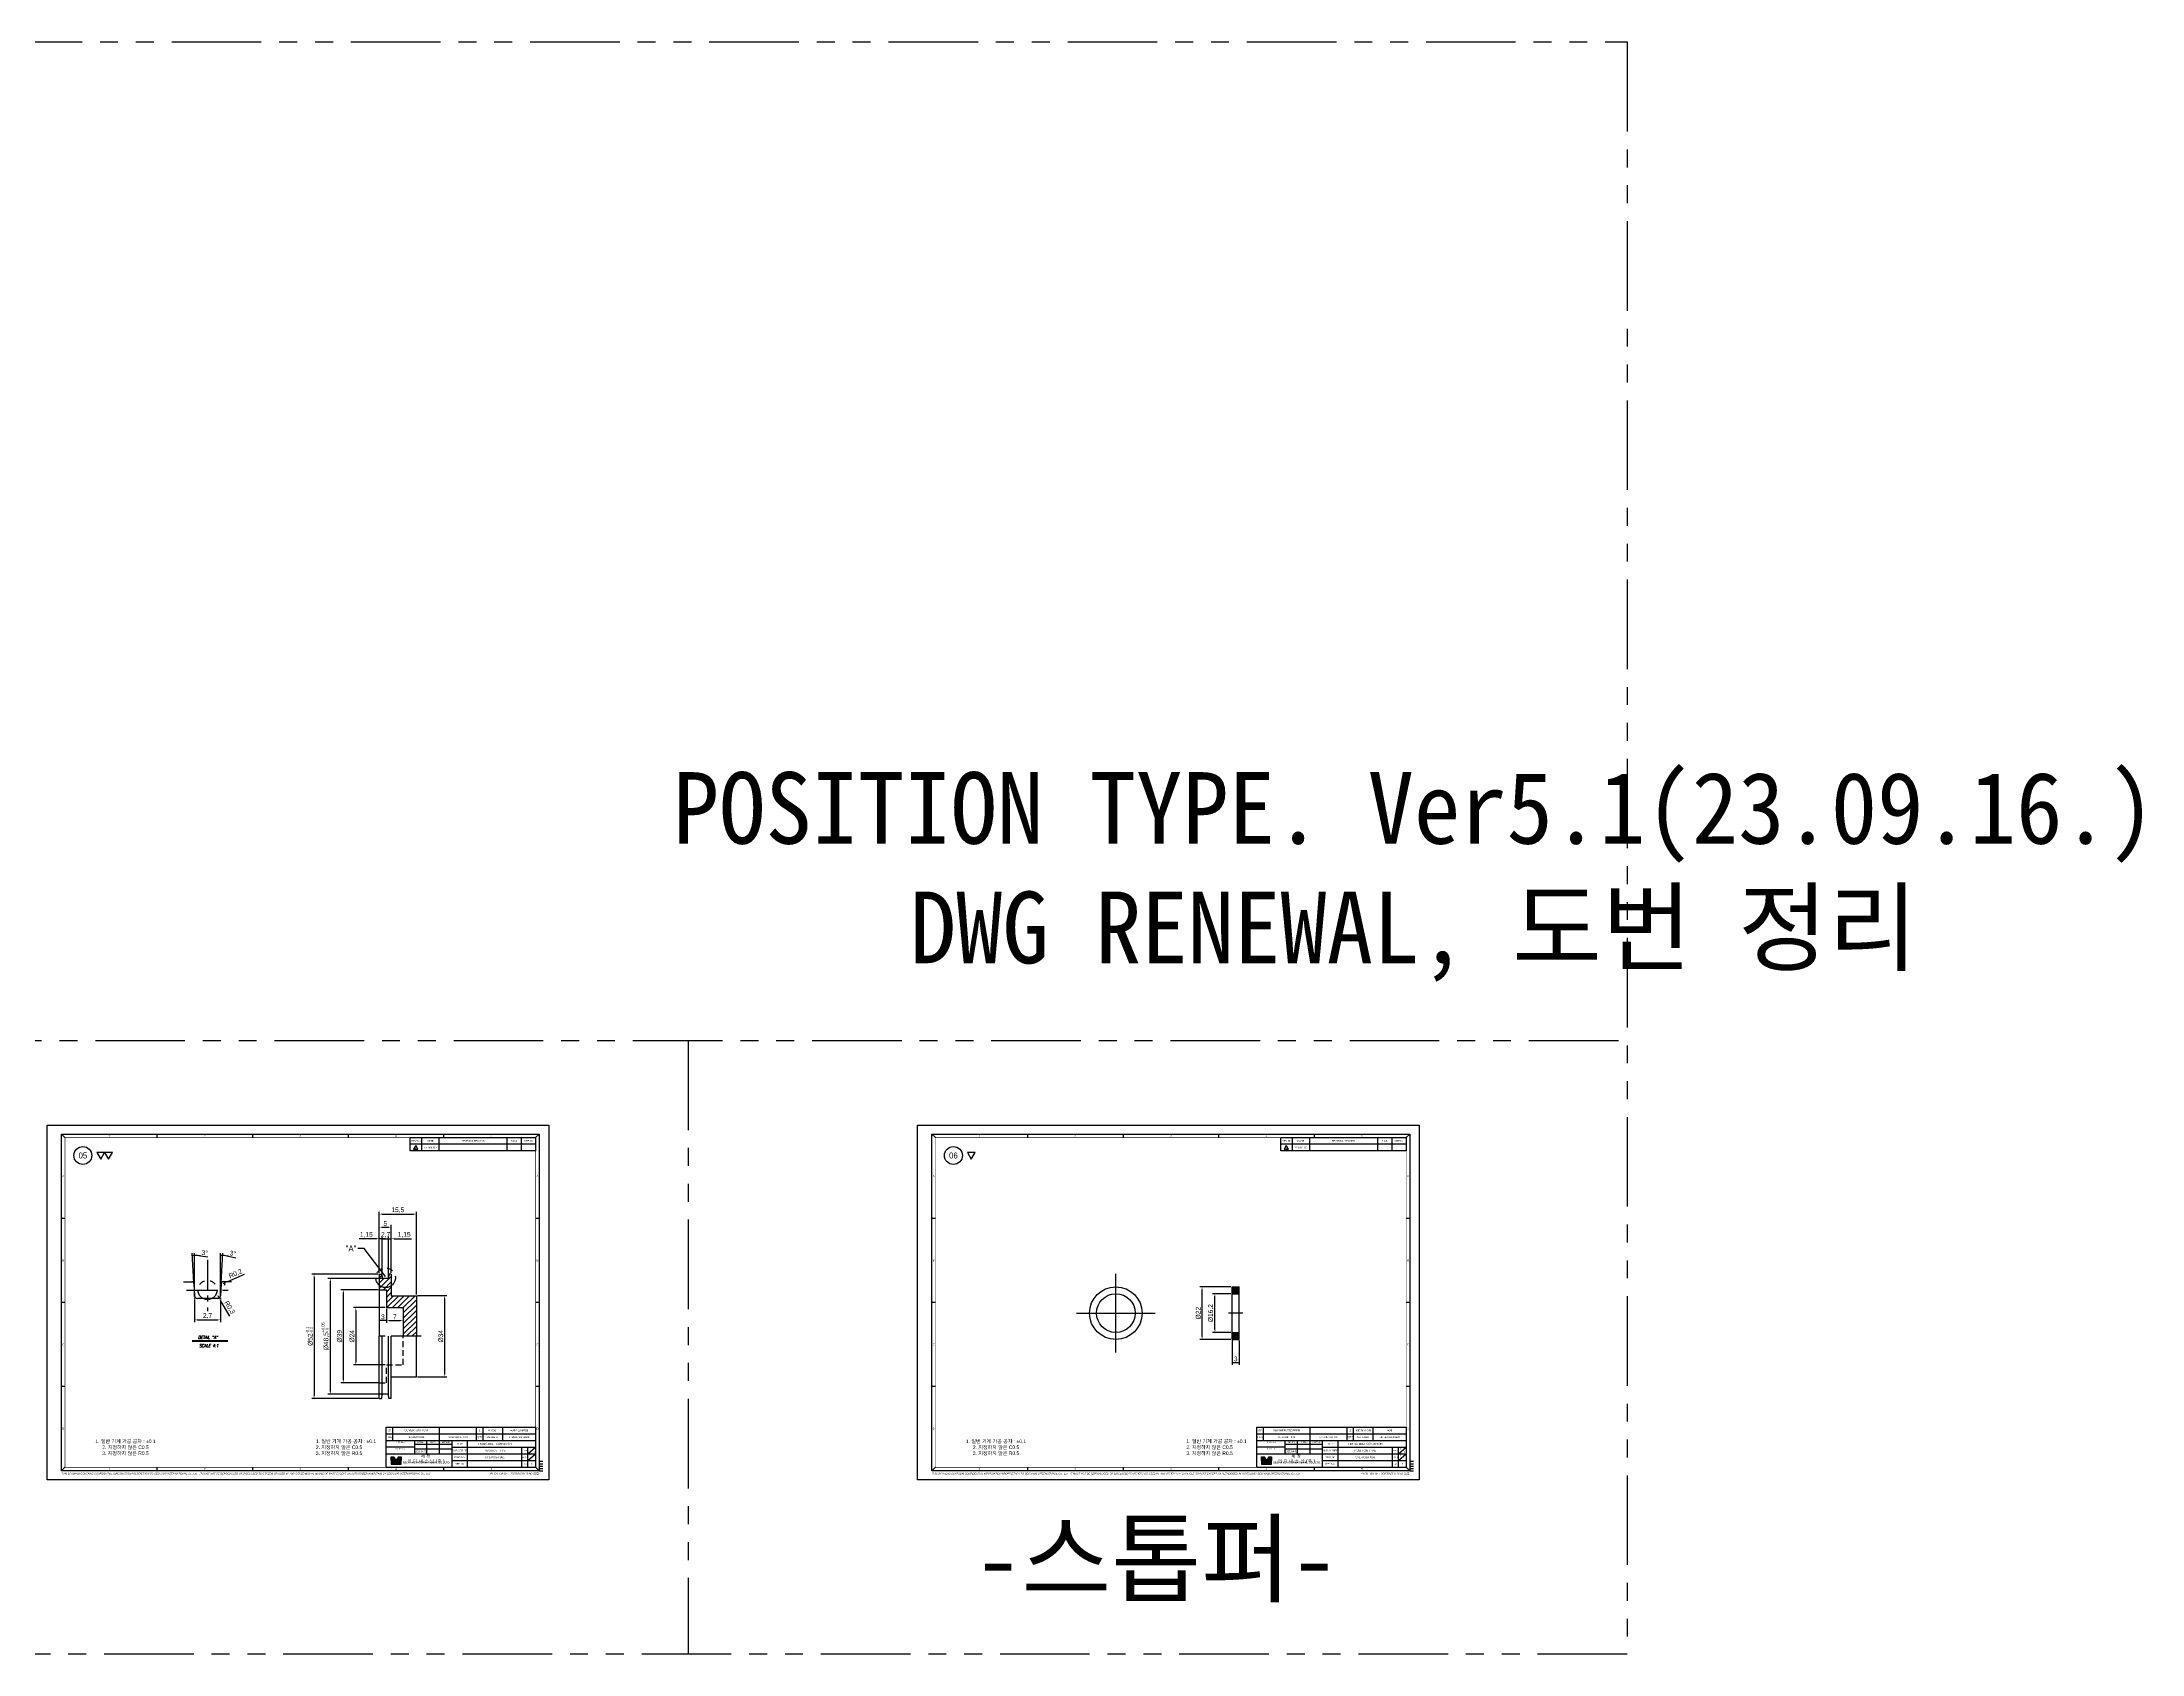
# Model space of a CAD drawing. Header units: inches. Extents: x 0 to 23821, y 0 to 11279.
# Drawn here: x 18271 to 19150, y 8557 to 9232 of the extents above; entities that cross this region are included whole.
import ezdxf
from ezdxf.enums import TextEntityAlignment as Align

# ---------------------------------------------------------------- set-up
doc = ezdxf.new("R2010")
doc.units = ezdxf.units.IN
doc.header["$LTSCALE"] = 10
doc.header["$MEASUREMENT"] = 0
for name, pattern in [('CENTER', [2, 1.25, -0.25, 0.25, -0.25]), ('HIDDEN', [0.375, 0.25, -0.125]), ('PHANTOM', [2.5, 1.25, -0.25, 0.25, -0.25, 0.25, -0.25])]:
    doc.linetypes.add(name, pattern=pattern)
doc.layers.get('Defpoints').update_dxf_attribs({"color": 8})
for name, color, linetype in [('11', 1, 'CENTER'), ('22', 2, 'HIDDEN'), ('66', 6, 'PHANTOM'), ('CENTER LINE', 1, 'CENTER'), ('PHANTOM LINE', 6, 'PHANTOM'), ('T', 3, 'Continuous'), ('THIN LINE', 3, 'Continuous')]:
    doc.layers.add(name, color=color, linetype=linetype)
doc.layers.add('33', color=3, linetype='PHANTOM', lineweight=9)
doc.styles.add('ITALICT', font='italict')
doc.styles.add('SCI', font='')
doc.styles.add('기본글씨', font='')
doc.styles.get('SCI').set_extended_font_data('Gulim')
doc.styles.get('기본글씨').set_extended_font_data('GulimChe')
doc.dimstyles.new('SCH', dxfattribs={"dimtxt": 2.5, "dimasz": 2, "dimexe": 1.25, "dimexo": 0.625, "dimtad": 1, "dimdec": 8, "dimtxsty": 'SCI', "dimcen": 2.5, "dimclrd": 4, "dimclre": 4, "dimclrt": 7, "dimadec": 8, "dimazin": 2, "dimtfac": 1, "dimtdec": 8, "dimtmove": 0, "dimatfit": 3, "dimfxl": 1, "dimarcsym": 0})

# ---------------------------------------------------------------- blocks, each defined once
blk = doc.blocks.new('A$C5b8731fd')
for p, q in [((0, 0), (-2.3, -3.9)), ((2.3, -3.9), (0, 0)), ((-2.3, -3.9), (2.3, -3.9))]:
    blk.add_line(p, q)
blk = doc.blocks.new('*U546')
at = {"color": 2}
for points in [[(0, 0), (1.5, 2.6), (-1.5, 2.6)], [(3, 0), (4.5, 2.6), (1.5, 2.6)]]:
    blk.add_lwpolyline(points, close=True, dxfattribs=at)
blk = doc.blocks.new('SECHANG TITLE')
h = blk.add_hatch(color=162)
h.dxf.hatch_style = 1
h.paths.add_polyline_path([(6.1, -25.1), (4.2, -25.1), (4.2, -27.9), (7.9, -27.9)])
h.paths.add_polyline_path([(12.1, -25.1), (10.2, -25.1), (8.3, -27.9), (12.1, -27.9)])
h.paths.add_polyline_path([(12.1, -28.1), (4.2, -28.1), (4.2, -30.9), (12.1, -30.9)])
at = {"color": 3}
for p, q in [((125, 0), (125, -33.6)), ((0, -5.6), (125, -5.6)), ((0, -33.6), (0, -5.6)), ((0, -11.2), (125, -11.2)), ((23.5, -16.8), (0, -16.8)), ((5.5, -11.2), (5.5, -5.6)), ((23.5, -11.2), (23.5, -22.4)), ((23.5, -14.2), (55, -14.2)), ((34, -22.4), (34, -11.2)), ((44.5, -22.4), (44.5, -5.6)), ((55, -33.6), (55, -11.2)), ((55, -16.8), (125, -16.8)), ((68, -33.6), (68, -11.2)), ((75.5, -11.2), (75.5, -5.6)), ((81, -11.2), (81, -5.6)), ((97.5, -11.2), (97.5, -5.6)), ((113.5, -33.6), (113.5, -16.8)), ((118.5, -22.4), (125, -16.8)), ((118.5, -33.6), (118.5, -16.8)), ((0, -22.4), (125, -22.4)), ((0, -33.6), (125, -33.6)), ((23.5, -18.3), (55, -18.3)), ((55, -28), (125, -28)), ((118.5, -28), (125, -22.4))]:
    blk.add_line(p, q, dxfattribs=at)
for p, q in [((4, -28), (4, -24.9)), ((4, -24.9), (6.2, -24.9)), ((4, -28), (4, -31.1)), ((4, -31.1), (12.3, -31.1)), ((4.2, -27.9), (4.2, -25.1)), ((4.2, -25.1), (6.1, -25.1)), ((7.9, -27.9), (4.2, -27.9)), ((12.1, -28.1), (4.2, -28.1)), ((4.2, -28.1), (4.2, -30.9)), ((4.2, -30.9), (12.1, -30.9)), ((6.1, -25.1), (7.9, -27.9)), ((6.2, -24.9), (8.1, -27.8)), ((10.1, -24.9), (8.1, -27.8)), ((10.2, -25.1), (8.3, -27.9)), ((12.1, -27.9), (8.3, -27.9)), ((10.1, -24.9), (12.3, -24.9)), ((10.2, -25.1), (12.1, -25.1)), ((12.1, -25.1), (12.1, -27.9)), ((12.1, -30.9), (12.1, -28.1)), ((12.3, -24.9), (12.3, -28)), ((12.3, -31.1), (12.3, -28))]:
    blk.add_line(p, q)
at = {"attachment_point": 5, "style": 'SCI'}
for s, insert, char_height, width in [('ITEM', (2.8, -8.4), 1.5, 5.5), (' CUSTOMER', (11.8, -12.6), 1, 23.5), ('DESCRIPTION', (25, -8.4), 1.5, 39), ('DESIGN', (28.8, -12.7), 1, 10.5), ('CHECK', (39.3, -12.7), 1, 10.5), ('APPROVE', (49.8, -12.7), 1, 10.5), ('SPECIFICATION', (60, -8.4), 1.5, 31), ('TITLE', (61.5, -14), 1.5, 13), ("Q'TY", (78.3, -8.4), 1.5, 5.5), ('MATERIAL', (89.2, -8.4), 1.5, 16.5), ('FINISH / REMARK', (111.2, -8.4), 1.5, 27.5), (' PROJECT No.', (11.8, -18.2), 1, 23.5), ('{\\fGulim|b1|i0|c129|p50;\\T1.45;세창 인터내쇼날(주)}', (33.6, -26.7), 2.5, 38.733), ('{\\fGulim|b1|i0|c129|p50;\\T1.05;SECHANG INTERNATIONAL CO., LTD.}', (33.6, -29.8), 1.5, 38.733), ('SUB SCRIPE', (61.5, -19.6), 1.5, 13), ('DWG No.', (61.5, -25.2), 1.5, 13), ('REF No.', (61.5, -30.8), 1.5, 13), ('SCALE', (116, -25.2), 1, 5), (' PAGE', (116, -19.6), 1, 5), ('REV', (116, -30.8), 1, 5)]:
    blk.add_mtext(s, dxfattribs=dict(at, insert=insert, char_height=char_height, width=width))
blk = doc.blocks.new('SECHANG REV')
at = {"color": 7}
blk.add_line((-52.5, 0), (-52.5, 5.5), dxfattribs=at)
blk.add_line((52.5, 0), (-52.5, 0))
at = {"color": 3}
for p, q in [((-43, 5.5), (-43, 0)), ((-28.5, 5.5), (-28.5, 0)), ((28.5, 5.5), (28.5, 0)), ((40.5, 5.5), (40.5, 0)), ((52.5, 5.5), (52.5, 0))]:
    blk.add_line(p, q, dxfattribs=at)
blk = doc.blocks.new('SECHANG A3')
at = {"color": 2}
for p, q in [((-198, 289.5), (-195, 286.5)), ((-118, 289.5), (-118, 286.5)), ((-38, 289.5), (-38, 286.5)), ((42, 289.5), (42, 286.5)), ((122, 289.5), (122, 286.5)), ((202, 289.5), (199, 286.5)), ((-195, 10.5), (-198, 7.5)), ((-118, 10.5), (-118, 7.5)), ((-38, 10.5), (-38, 7.5)), ((42, 10.5), (42, 7.5)), ((122, 10.5), (122, 7.5)), ((199, 10.5), (202, 7.5))]:
    blk.add_line(p, q, dxfattribs=at)
at = {"color": 3}
blk.add_line((94, 286.5), (199, 286.5), dxfattribs=at)
for p, q in [((-198, 219), (-195, 219)), ((199, 219), (202, 219)), ((-195, 148.5), (-198, 148.5)), ((202, 148.5), (199, 148.5)), ((-195, 78), (-198, 78)), ((202, 78), (199, 78)), ((202, 15.5), (205, 15.5))]:
    blk.add_line(p, q)
at = {"color": 1}
blk.add_lwpolyline([(-210, 297), (210, 297), (210, 0), (-210, 0)], close=True, dxfattribs=at)
at = {"color": 2}
blk.add_lwpolyline([(-198, 289.5), (202, 289.5), (202, 7.5), (-198, 7.5)], close=True, dxfattribs=at)
at = {"const_width": 0.4}
blk.add_lwpolyline([(-195, 286.5), (199, 286.5), (199, 10.5), (-195, 10.5)], close=True, dxfattribs=at)
at = {"layer": '11', "ltscale": 5}
blk.add_line((202, 11.5), (205, 11.5), dxfattribs=at)
at = {"layer": '22', "ltscale": 5}
blk.add_line((202, 13.5), (205, 13.5), dxfattribs=at)
at = {"layer": '66', "ltscale": 3}
blk.add_line((202, 9.5), (205, 9.5), dxfattribs=at)
at = {"layer": 'T'}
blk.add_line((202, 7.5), (205, 7.5), dxfattribs=at)
for name, p in [('SECHANG REV', (146.5, 281)), ('SECHANG TITLE', (74, 44.1))]:
    blk.add_blockref(name, p)
at = {"linetype": 'Continuous', "style": 'SCI'}
blk.add_text('PLOT DATE : 2023/5/31/ 3:50 오후', height=1.92, dxfattribs=at).set_placement((201.9, 4.2), align=Align.RIGHT)
at = {"color": 2, "style": 'SCI'}
for s, insert, char_height, width, attachment_point in [('1', (-158, 288), 1.7, 80, 5), ('2', (-78, 288), 1.7, 80, 5), ('3', (2, 288), 1.7, 80, 5), ('4', (82, 288), 1.7, 80, 5), ('5', (162, 288), 1.7, 80, 5), ('A', (-196.5, 254.3), 1.7, 3, 5), ('A', (200.5, 254.3), 1.7, 3, 5), ('B', (-196.5, 183.8), 1.7, 3, 5), ('B', (200.5, 183.8), 1.7, 3, 5), ('C', (-196.5, 113.3), 1.7, 3, 5), ('C', (200.5, 113.3), 1.7, 3, 5), ('D', (-196.5, 42.8), 1.7, 3, 5), ('D', (200.5, 42.8), 1.7, 3, 5), ('1. 일반 기계 가공 공차 : ±0.1\\P2. 지정하지 않은 C0.5\\P3. 지정하지 않은 R0.5', (15, 27.1), 3, 83.582, 4), ('2025.04.03', (102.8, 23.8), 1.5, 10.5, 5), ('TIMING BELT CONVEYOR', (164.8, 30.1), 1.7, 45.5, 5), ('\\pi1.42726;1', (195.8, 23.1), 1.5, 3.25, 4), ('1', (-158, 9), 1.7, 80, 5), ('2', (-78, 9), 1.7, 80, 5), ('3', (2, 9), 1.7, 80, 5), ('4', (82, 9), 1.7, 80, 5), ('5', (162, 9), 1.7, 80, 5)]:
    blk.add_mtext(s, dxfattribs=dict(at, insert=insert, char_height=char_height, width=width, attachment_point=attachment_point))
at = {"char_height": 1.5, "attachment_point": 5, "style": 'SCI'}
for s, insert, width in [('REV.No', (98.8, 283.7), 9.5), ('DATE', (110.8, 283.7), 14.5), ('REVISION RECORD', (146.5, 283.7), 57), ('SIGN', (181, 283.7), 12), ('CHECK', (193, 283.7), 12)]:
    blk.add_mtext(s, dxfattribs=dict(at, insert=insert, width=width))
at = {"color": 3, "insert": (-198, 5), "char_height": 1.5, "width": 400.024, "attachment_point": 4, "style": 'SCI'}
blk.add_mtext('{\\fArial|b0|i1|c0|p34;THIS DRAWING CONTAINS CONFIDENTIAL INFORMATION PROPRIETARY TO SECHANG INTERNATIONAL Co., Ltd.   IT MUST NOT BE REPRODUCED OR DISCLOSED TO OTHERS OR USED IN  ANY OTHER WAY IN WHOLE OR PART EXCEPT AN AUTHORIZED IN WRITING BY SECHANG INTERNATIONAL Co., Ltd.  }', dxfattribs=at)
blk = doc.blocks.new('A$C22515e4a')
at = {"color": 3}
for p, q in [((0, 0), (125, 0)), ((0, -5.6), (0, 0)), ((5.5, -5.6), (5.5, 0)), ((44.5, -5.6), (44.5, 0)), ((75.5, -5.6), (75.5, 0)), ((81, -5.6), (81, 0)), ((97.5, -5.6), (97.5, 0)), ((125, 0), (125, -5.6))]:
    blk.add_line(p, q, dxfattribs=at)
blk = doc.blocks.new('A$C24AB0AE7')
at = {"layer": '33'}
h = blk.add_hatch(dxfattribs=at)
h.set_pattern_fill('ANSI31', color=256, scale=0.5, style=0)
h.set_pattern_definition([(45, (-1694.0496, -484.75), (-1.122532, 1.122532), [])])
h.paths.add_polyline_path([(7.75, 17), (-2.75, 17), (-2.75, 25.5), (-3.63, 25.5, 0.39896), (-3.83, 25.31), (-3.89, 24.28, -0.39896), (-4.18, 24), (-6.32, 24, -0.39896), (-6.61, 24.28), (-6.67, 25.31, 0.39896), (-6.87, 25.5), (-7.75, 25.5), (-7.75, 19.5), (-4.75, 19.5), (-4.75, 12), (2.25, 12), (2.25, 0), (7.75, 0)])
for p, q in [((-7.75, 26), (-7.75, 0)), ((-7.75, 26), (-6.88, 26)), ((-7.75, 19.5), (-4.75, 19.5)), ((-6.68, 25.81), (-6.61, 24.53)), ((-6.6, 24.3), (-6.6, 24.25)), ((-6.56, 24.25), (-6.6, 24.25)), ((-4.18, 24.25), (-6.32, 24.25)), ((-4.75, 19.5), (-4.75, 12)), ((-3.9, 24.25), (-3.93, 24.25)), ((-3.9, 24.31), (-3.9, 24.25)), ((-3.82, 25.81), (-3.89, 24.53)), ((-2.75, 26), (-3.62, 26)), ((-2.75, 26), (-2.75, 17)), ((-4.75, 12), (2.25, 12)), ((-2.75, 17), (7.75, 17)), ((2.25, 12), (2.25, 0)), ((7.75, 17), (7.75, 0)), ((-7.75, -26), (-7.75, 0)), ((-6.6, -24.25), (-6.6, 0)), ((-3.9, -24.25), (-3.9, 0)), ((-2.75, -26), (-2.75, 0)), ((7.75, -17), (7.75, 0)), ((-2.75, -17), (7.75, -17)), ((-7.75, -26), (-6.87, -26)), ((-6.68, -25.81), (-6.61, -24.53)), ((-6.56, -24.25), (-6.6, -24.25)), ((-6.6, -24.3), (-6.6, -24.25)), ((-4.18, -24.25), (-6.32, -24.25)), ((-3.9, -24.25), (-3.93, -24.25)), ((-3.9, -24.31), (-3.9, -24.25)), ((-3.82, -25.81), (-3.89, -24.53)), ((-2.75, -26), (-3.63, -26))]:
    blk.add_line(p, q)
for centre, radius, start, end in [((-6.88, 25.8), 0.2, 3, 90), ((-6.32, 24.55), 0.3, 183, 270), ((-4.18, 24.55), 0.3, 270, 357), ((-3.62, 25.8), 0.2, 90, 177), ((-6.88, -25.8), 0.2, 270, 357), ((-6.32, -24.55), 0.3, 90, 177), ((-4.18, -24.55), 0.3, 3, 90), ((-3.62, -25.8), 0.2, 183, 270)]:
    blk.add_arc(centre, radius, start, end)
at = {"layer": '11'}
blk.add_line((9.75, 0), (-9.75, 0), dxfattribs=at)
at = {"layer": '22'}
for p, q in [((2.25, -12), (2.25, 0)), ((-4.75, -12), (2.25, -12)), ((-4.75, -19.5), (-4.75, -12)), ((-7.75, -19.5), (-4.75, -19.5))]:
    blk.add_line(p, q, dxfattribs=at)
blk = doc.blocks.new('*D1868')
at = {"color": 4, "lineweight": -2, "transparency": 16777216}
for p, q in [((18411.88, 8716.66), (18411.88, 8736.82)), ((18413.08, 8735.82), (18415.68, 8735.82)), ((18416.88, 8716.66), (18416.88, 8736.82))]:
    blk.add_line(p, q, dxfattribs=at)
at = {"color": 4, "transparency": 16777216}
for points in [[(18413.08, 8736.02), (18413.08, 8735.62), (18411.88, 8735.82)], [(18415.68, 8736.02), (18415.68, 8735.62), (18416.88, 8735.82)]]:
    blk.add_solid(points, dxfattribs=at)
at = {"layer": 'Defpoints', "color": 0, "transparency": 16777216}
for p in [(18416.88, 8735.82), (18411.88, 8716.16), (18416.88, 8716.16)]:
    blk.add_point(p, dxfattribs=at)
at = {"color": 7, "transparency": 16777216, "insert": (18414.38, 8737.35), "char_height": 2, "attachment_point": 5, "style": 'SCI'}
blk.add_mtext('5', dxfattribs=at)
blk = doc.blocks.new('*D1869')
at = {"color": 4, "lineweight": -2, "transparency": 16777216}
for p, q in [((18411.88, 8716.66), (18411.88, 8742.29)), ((18413.08, 8741.29), (18426.18, 8741.29)), ((18427.38, 8707.66), (18427.38, 8742.29))]:
    blk.add_line(p, q, dxfattribs=at)
at = {"color": 4, "transparency": 16777216}
for points in [[(18413.08, 8741.49), (18413.08, 8741.09), (18411.88, 8741.29)], [(18426.18, 8741.49), (18426.18, 8741.09), (18427.38, 8741.29)]]:
    blk.add_solid(points, dxfattribs=at)
at = {"layer": 'Defpoints', "color": 0, "transparency": 16777216}
for p in [(18427.38, 8741.29), (18411.88, 8716.16), (18427.38, 8707.16)]:
    blk.add_point(p, dxfattribs=at)
at = {"color": 7, "transparency": 16777216, "insert": (18419.63, 8742.94), "char_height": 2, "attachment_point": 5, "style": 'SCI'}
blk.add_mtext('15,5', dxfattribs=at)
blk = doc.blocks.new('*D1870')
at = {"color": 4, "lineweight": -2, "transparency": 16777216}
for p, q in [((18414.88, 8701.66), (18414.88, 8695.78)), ((18416.08, 8696.78), (18420.68, 8696.78)), ((18421.88, 8701.66), (18421.88, 8695.78))]:
    blk.add_line(p, q, dxfattribs=at)
at = {"color": 4, "transparency": 16777216}
for points in [[(18416.08, 8696.98), (18416.08, 8696.58), (18414.88, 8696.78)], [(18420.68, 8696.98), (18420.68, 8696.58), (18421.88, 8696.78)]]:
    blk.add_solid(points, dxfattribs=at)
at = {"layer": 'Defpoints', "color": 0, "transparency": 16777216}
for p in [(18414.88, 8702.16), (18421.88, 8702.16), (18421.88, 8696.78)]:
    blk.add_point(p, dxfattribs=at)
at = {"color": 7, "transparency": 16777216, "insert": (18418.38, 8698.31), "char_height": 2, "attachment_point": 5, "style": 'SCI'}
blk.add_mtext('7', dxfattribs=at)
blk = doc.blocks.new('*D1871')
at = {"color": 4, "lineweight": -2, "transparency": 16777216}
for p, q in [((18414.38, 8702.16), (18401.03, 8702.16)), ((18402.03, 8700.96), (18402.03, 8679.36)), ((18414.38, 8678.16), (18401.03, 8678.16))]:
    blk.add_line(p, q, dxfattribs=at)
at = {"color": 4, "transparency": 16777216}
for points in [[(18401.83, 8700.96), (18402.23, 8700.96), (18402.03, 8702.16)], [(18401.83, 8679.36), (18402.23, 8679.36), (18402.03, 8678.16)]]:
    blk.add_solid(points, dxfattribs=at)
at = {"layer": 'Defpoints', "color": 0, "transparency": 16777216}
for p in [(18414.88, 8702.16), (18402.03, 8678.16), (18414.88, 8678.16)]:
    blk.add_point(p, dxfattribs=at)
at = {"color": 7, "transparency": 16777216, "insert": (18400.46, 8690.16), "char_height": 2, "attachment_point": 5, "rotation": 90, "style": 'SCI'}
blk.add_mtext('%%c24', dxfattribs=at)
blk = doc.blocks.new('*D1872')
at = {"color": 4, "lineweight": -2, "transparency": 16777216}
for p, q in [((18411.38, 8709.66), (18395.79, 8709.66)), ((18396.79, 8708.46), (18396.79, 8671.86)), ((18411.38, 8670.66), (18395.79, 8670.66))]:
    blk.add_line(p, q, dxfattribs=at)
at = {"color": 4, "transparency": 16777216}
for points in [[(18396.59, 8708.46), (18396.99, 8708.46), (18396.79, 8709.66)], [(18396.59, 8671.86), (18396.99, 8671.86), (18396.79, 8670.66)]]:
    blk.add_solid(points, dxfattribs=at)
at = {"layer": 'Defpoints', "color": 0, "transparency": 16777216}
for p in [(18411.88, 8709.66), (18396.79, 8670.66), (18411.88, 8670.66)]:
    blk.add_point(p, dxfattribs=at)
at = {"color": 7, "transparency": 16777216, "insert": (18395.22, 8690.16), "char_height": 2, "attachment_point": 5, "rotation": 90, "style": 'SCI'}
blk.add_mtext('%%c39', dxfattribs=at)
blk = doc.blocks.new('*D1873')
at = {"color": 4, "lineweight": -2, "transparency": 16777216}
for p, q in [((18412.82, 8714.41), (18390.38, 8714.41)), ((18391.38, 8713.21), (18391.38, 8667.11)), ((18412.82, 8665.91), (18390.38, 8665.91))]:
    blk.add_line(p, q, dxfattribs=at)
at = {"color": 4, "transparency": 16777216}
for points in [[(18391.18, 8713.21), (18391.58, 8713.21), (18391.38, 8714.41)], [(18391.18, 8667.11), (18391.58, 8667.11), (18391.38, 8665.91)]]:
    blk.add_solid(points, dxfattribs=at)
at = {"layer": 'Defpoints', "color": 0, "transparency": 16777216}
for p in [(18413.32, 8714.41), (18391.38, 8665.91), (18413.32, 8665.91)]:
    blk.add_point(p, dxfattribs=at)
at = {"color": 7, "transparency": 16777216, "insert": (18389.33, 8690.16), "char_height": 2, "attachment_point": 5, "rotation": 90, "style": 'SCI'}
blk.add_mtext('%%c48,5{\\H0.59x;\\S+0.05^ +0;}', dxfattribs=at)
blk = doc.blocks.new('*D1874')
at = {"color": 4, "lineweight": -2, "transparency": 16777216}
for p, q in [((18411.38, 8716.16), (18383.58, 8716.16)), ((18384.58, 8714.96), (18384.58, 8665.36)), ((18411.38, 8664.16), (18383.58, 8664.16))]:
    blk.add_line(p, q, dxfattribs=at)
at = {"color": 4, "transparency": 16777216}
for points in [[(18384.38, 8714.96), (18384.78, 8714.96), (18384.58, 8716.16)], [(18384.38, 8665.36), (18384.78, 8665.36), (18384.58, 8664.16)]]:
    blk.add_solid(points, dxfattribs=at)
at = {"layer": 'Defpoints', "color": 0, "transparency": 16777216}
for p in [(18411.88, 8716.16), (18384.58, 8664.16), (18411.88, 8664.16)]:
    blk.add_point(p, dxfattribs=at)
at = {"color": 7, "transparency": 16777216, "insert": (18382.6, 8690.16), "char_height": 2, "attachment_point": 5, "rotation": 90, "style": 'SCI'}
blk.add_mtext('%%c52{\\H0.59x;\\S-0.1^ -0.2;}', dxfattribs=at)
blk = doc.blocks.new('*D1875')
at = {"color": 4, "lineweight": -2, "transparency": 16777216}
for p, q in [((18427.88, 8707.16), (18440.21, 8707.16)), ((18439.21, 8705.96), (18439.21, 8674.36)), ((18427.88, 8673.16), (18440.21, 8673.16))]:
    blk.add_line(p, q, dxfattribs=at)
at = {"color": 4, "transparency": 16777216}
for points in [[(18439.01, 8705.96), (18439.41, 8705.96), (18439.21, 8707.16)], [(18439.01, 8674.36), (18439.41, 8674.36), (18439.21, 8673.16)]]:
    blk.add_solid(points, dxfattribs=at)
at = {"layer": 'Defpoints', "color": 0, "transparency": 16777216}
for p in [(18427.38, 8707.16), (18427.38, 8673.16), (18439.21, 8673.16)]:
    blk.add_point(p, dxfattribs=at)
at = {"color": 7, "transparency": 16777216, "insert": (18437.64, 8690.16), "char_height": 2, "attachment_point": 5, "rotation": 90, "style": 'SCI'}
blk.add_mtext('%%c34', dxfattribs=at)
blk = doc.blocks.new('*D1876')
at = {"color": 4, "lineweight": -2, "transparency": 16777216}
for p, q in [((18411.88, 8701.66), (18411.88, 8695.78)), ((18414.88, 8696.78), (18411.88, 8696.78)), ((18414.88, 8701.66), (18414.88, 8695.78))]:
    blk.add_line(p, q, dxfattribs=at)
at = {"layer": 'Defpoints', "color": 0, "transparency": 16777216}
for p in [(18411.88, 8702.16), (18414.88, 8702.16), (18411.88, 8696.78)]:
    blk.add_point(p, dxfattribs=at)
at = {"color": 7, "transparency": 16777216, "insert": (18413.38, 8698.31), "char_height": 2, "attachment_point": 5, "style": 'SCI'}
blk.add_mtext('3', dxfattribs=at)
blk = doc.blocks.new('*D1941')
at = {"color": 4, "lineweight": -2, "transparency": 16777216}
for p, q in [((18410.68, 8730.98), (18403.42, 8730.98)), ((18411.88, 8716.66), (18411.88, 8731.98)), ((18413.03, 8730.98), (18411.88, 8730.98)), ((18413.03, 8714.91), (18413.03, 8731.98)), ((18414.23, 8730.98), (18415.43, 8730.98))]:
    blk.add_line(p, q, dxfattribs=at)
at = {"color": 4, "transparency": 16777216}
for points in [[(18410.68, 8731.18), (18410.68, 8730.78), (18411.88, 8730.98)], [(18414.23, 8731.18), (18414.23, 8730.78), (18413.03, 8730.98)]]:
    blk.add_solid(points, dxfattribs=at)
at = {"layer": 'Defpoints', "color": 0, "transparency": 16777216}
for p in [(18411.88, 8730.98), (18411.88, 8716.16), (18413.03, 8714.41)]:
    blk.add_point(p, dxfattribs=at)
at = {"color": 7, "transparency": 16777216, "insert": (18406.45, 8732.63), "char_height": 2, "attachment_point": 5, "style": 'SCI'}
blk.add_mtext('1,15', dxfattribs=at)
blk = doc.blocks.new('*D1942')
at = {"color": 4, "lineweight": -2, "transparency": 16777216}
for p, q in [((18413.03, 8714.91), (18413.03, 8731.98)), ((18413.03, 8730.98), (18415.73, 8730.98)), ((18415.73, 8714.91), (18415.73, 8731.98))]:
    blk.add_line(p, q, dxfattribs=at)
at = {"layer": 'Defpoints', "color": 0, "transparency": 16777216}
for p in [(18415.73, 8730.98), (18413.03, 8714.41), (18415.73, 8714.41)]:
    blk.add_point(p, dxfattribs=at)
at = {"color": 7, "transparency": 16777216, "insert": (18414.53, 8732.63), "char_height": 2, "attachment_point": 5, "style": 'SCI'}
blk.add_mtext('2,7', dxfattribs=at)
blk = doc.blocks.new('*D1877')
at = {"color": 4, "lineweight": -2, "transparency": 16777216}
for p, q in [((18414.53, 8730.98), (18413.33, 8730.98)), ((18415.73, 8714.91), (18415.73, 8731.98)), ((18415.73, 8730.98), (18416.88, 8730.98)), ((18416.88, 8716.66), (18416.88, 8731.98)), ((18418.08, 8730.98), (18425.34, 8730.98))]:
    blk.add_line(p, q, dxfattribs=at)
at = {"color": 4, "transparency": 16777216}
for points in [[(18414.53, 8731.18), (18414.53, 8730.78), (18415.73, 8730.98)], [(18418.08, 8731.18), (18418.08, 8730.78), (18416.88, 8730.98)]]:
    blk.add_solid(points, dxfattribs=at)
at = {"layer": 'Defpoints', "color": 0, "transparency": 16777216}
for p in [(18416.88, 8730.98), (18415.73, 8714.41), (18416.88, 8716.16)]:
    blk.add_point(p, dxfattribs=at)
at = {"color": 7, "transparency": 16777216, "insert": (18422.31, 8732.63), "char_height": 2, "attachment_point": 5, "style": 'SCI'}
blk.add_mtext('1,15', dxfattribs=at)
blk = doc.blocks.new('*D1878')
at = {"color": 4, "lineweight": -2, "transparency": 16777216}
for p, q in [((18334.23, 8712.74), (18333.59, 8724.94)), ((18334.58, 8706.84), (18334.58, 8724.96)), ((18336.98, 8723.8), (18340.18, 8723.37))]:
    blk.add_line(p, q, dxfattribs=at)
for start, end in [(90, 93), (82.34118, 90)]:
    blk.add_arc((18334.58, 8706), 17.97, start, end, dxfattribs=at)
at = {"layer": 'Defpoints', "color": 0, "transparency": 16777216}
for p in [(18333.95, 8723.95), (18334.25, 8712.24), (18334.52, 8707.13), (18334.58, 8706.34), (18334.58, 8706)]:
    blk.add_point(p, dxfattribs=at)
at = {"color": 7, "transparency": 16777216, "insert": (18338.78, 8725.1), "char_height": 2, "attachment_point": 5, "rotation": 352.34118, "style": 'SCI'}
blk.add_mtext('3°', dxfattribs=at)
blk = doc.blocks.new('*D1879')
at = {"color": 4, "lineweight": -2, "transparency": 16777216}
for p, q in [((18334.58, 8705.5), (18334.58, 8696.02)), ((18345.38, 8705.5), (18345.38, 8696.02)), ((18335.78, 8697.02), (18344.18, 8697.02))]:
    blk.add_line(p, q, dxfattribs=at)
at = {"color": 4, "transparency": 16777216}
for points in [[(18335.78, 8697.22), (18335.78, 8696.82), (18334.58, 8697.02)], [(18344.18, 8697.22), (18344.18, 8696.82), (18345.38, 8697.02)]]:
    blk.add_solid(points, dxfattribs=at)
at = {"layer": 'Defpoints', "color": 0, "transparency": 16777216}
for p in [(18334.58, 8706), (18345.38, 8706), (18345.38, 8697.02)]:
    blk.add_point(p, dxfattribs=at)
at = {"color": 7, "transparency": 16777216, "insert": (18339.98, 8698.67), "char_height": 2, "attachment_point": 5, "style": 'SCI'}
blk.add_mtext('2,7', dxfattribs=at)
blk = doc.blocks.new('*D1880')
at = {"color": 4, "lineweight": -2, "transparency": 16777216}
for p, q in [((18344.24, 8707.2), (18344.85, 8706.16)), ((18349.35, 8698.55), (18345.46, 8705.13))]:
    blk.add_line(p, q, dxfattribs=at)
at = {"color": 4, "transparency": 16777216}
blk.add_solid([(18345.64, 8705.23), (18345.29, 8705.03), (18344.85, 8706.16)], dxfattribs=at)
at = {"layer": 'Defpoints', "color": 0, "transparency": 16777216}
for p in [(18344.24, 8707.2), (18344.85, 8706.16)]:
    blk.add_point(p, dxfattribs=at)
at = {"color": 7, "transparency": 16777216, "insert": (18349.13, 8702.17), "char_height": 2, "attachment_point": 5, "rotation": 300.60353, "style": 'SCI'}
blk.add_mtext('R0,3', dxfattribs=at)
blk = doc.blocks.new('*D1881')
at = {"color": 4, "lineweight": -2, "transparency": 16777216}
for p, q in [((18345.38, 8706.84), (18345.38, 8724.97)), ((18345.74, 8712.74), (18346.37, 8724.94)), ((18348.71, 8723.66), (18351.89, 8723.06))]:
    blk.add_line(p, q, dxfattribs=at)
for start, end in [(87, 90), (79.34178, 87)]:
    blk.add_arc((18345.38, 8706), 17.97, start, end, dxfattribs=at)
at = {"layer": 'Defpoints', "color": 0, "transparency": 16777216}
for p in [(18345.7, 8723.96), (18345.71, 8712.24), (18345.38, 8706.34), (18345.38, 8706), (18345.44, 8707.13)]:
    blk.add_point(p, dxfattribs=at)
at = {"color": 7, "transparency": 16777216, "insert": (18350.58, 8724.85), "char_height": 2, "attachment_point": 5, "rotation": 349.34178, "style": 'SCI'}
blk.add_mtext('3°', dxfattribs=at)
blk = doc.blocks.new('*D1943')
at = {"color": 4, "lineweight": -2, "transparency": 16777216}
for p, q in [((18346.51, 8712.2), (18347.24, 8712.52)), ((18355.34, 8716.07), (18348.34, 8713))]:
    blk.add_line(p, q, dxfattribs=at)
blk.add_arc((18346.51, 8712.2), 0.8, 312.0387, 54.19014, dxfattribs=at)
at = {"color": 4, "transparency": 16777216}
blk.add_solid([(18348.26, 8713.18), (18348.42, 8712.82), (18347.24, 8712.52)], dxfattribs=at)
at = {"layer": 'Defpoints', "color": 0, "transparency": 16777216}
for p in [(18346.51, 8712.2), (18347.24, 8712.52)]:
    blk.add_point(p, dxfattribs=at)
at = {"color": 7, "transparency": 16777216, "insert": (18351.73, 8716.28), "char_height": 2, "attachment_point": 5, "rotation": 23.65843, "style": 'SCI'}
blk.add_mtext('R0,2', dxfattribs=at)
blk = doc.blocks.new('*U568')
at = {"color": 2}
blk.add_lwpolyline([(0, 0), (1.5, 2.6), (-1.5, 2.6)], close=True, dxfattribs=at)
blk = doc.blocks.new('A$C23AA0C52')
h = blk.add_hatch()
h.set_pattern_fill('ANSI31', color=30, angle=90)
h.set_pattern_definition([(135, (59593.69824, -232627.32468), (-0.08838834765, -0.08838834765), [])])
h.paths.add_polyline_path([(1.5, -8.1), (1.5, -11), (4.5, -11), (4.5, -8.1)])
h.paths.add_polyline_path([(1.5, 11), (1.5, 8.1), (4.5, 8.1), (4.5, 11)])
for p, q in [((1.5, -11), (1.5, 11)), ((1.5, 11), (4.5, 11)), ((4.5, -11), (4.5, 11)), ((1.5, 8.1), (4.5, 8.1)), ((1.5, -8.1), (4.5, -8.1)), ((1.5, -11), (4.5, -11))]:
    blk.add_line(p, q)
at = {"layer": 'CENTER LINE'}
blk.add_line((6, 0), (0, 0), dxfattribs=at)
blk = doc.blocks.new('A$C93383638')
for radius in [11, 8.1]:
    blk.add_circle((0, 0), radius)
at = {"layer": 'CENTER LINE', "ltscale": 4.95}
for p, q in [((0, -16.5), (0, 16.5)), ((-16.5, 0), (16.5, 0))]:
    blk.add_line(p, q, dxfattribs=at)
blk = doc.blocks.new('*D1934')
at = {"color": 4, "lineweight": -2, "transparency": 16777216}
for p, q in [((18768.32, 8707.95), (18760.62, 8707.95)), ((18761.62, 8692.95), (18761.62, 8706.75)), ((18768.32, 8691.75), (18760.62, 8691.75))]:
    blk.add_line(p, q, dxfattribs=at)
at = {"color": 4, "transparency": 16777216}
for points in [[(18761.42, 8706.75), (18761.82, 8706.75), (18761.62, 8707.95)], [(18761.42, 8692.95), (18761.82, 8692.95), (18761.62, 8691.75)]]:
    blk.add_solid(points, dxfattribs=at)
at = {"layer": 'Defpoints', "color": 0, "transparency": 16777216}
for p in [(18761.62, 8707.95), (18768.82, 8707.95), (18768.82, 8691.75)]:
    blk.add_point(p, dxfattribs=at)
at = {"color": 7, "transparency": 16777216, "insert": (18759.97, 8699.85), "char_height": 2, "attachment_point": 5, "rotation": 90, "style": 'SCI'}
blk.add_mtext('%%c16,2', dxfattribs=at)
blk = doc.blocks.new('*D1935')
at = {"color": 4, "lineweight": -2, "transparency": 16777216}
for p, q in [((18768.32, 8710.85), (18755.26, 8710.85)), ((18756.26, 8690.05), (18756.26, 8709.65)), ((18768.32, 8688.85), (18755.26, 8688.85))]:
    blk.add_line(p, q, dxfattribs=at)
at = {"color": 4, "transparency": 16777216}
for points in [[(18756.06, 8709.65), (18756.46, 8709.65), (18756.26, 8710.85)], [(18756.06, 8690.05), (18756.46, 8690.05), (18756.26, 8688.85)]]:
    blk.add_solid(points, dxfattribs=at)
at = {"layer": 'Defpoints', "color": 0, "transparency": 16777216}
for p in [(18756.26, 8710.85), (18768.82, 8710.85), (18768.82, 8688.85)]:
    blk.add_point(p, dxfattribs=at)
at = {"color": 7, "transparency": 16777216, "insert": (18754.68, 8699.85), "char_height": 2, "attachment_point": 5, "rotation": 90, "style": 'SCI'}
blk.add_mtext('%%c22', dxfattribs=at)
blk = doc.blocks.new('*D1936')
at = {"color": 4, "lineweight": -2, "transparency": 16777216}
for p, q in [((18768.82, 8688.35), (18768.82, 8678.15)), ((18771.82, 8688.35), (18771.82, 8678.15)), ((18768.82, 8679.15), (18771.82, 8679.15))]:
    blk.add_line(p, q, dxfattribs=at)
at = {"layer": 'Defpoints', "color": 0, "transparency": 16777216}
for p in [(18768.82, 8688.85), (18771.82, 8688.85), (18771.82, 8679.15)]:
    blk.add_point(p, dxfattribs=at)
at = {"color": 7, "transparency": 16777216, "insert": (18770.32, 8680.67), "char_height": 2, "attachment_point": 5, "style": 'SCI'}
blk.add_mtext('3', dxfattribs=at)

msp = doc.modelspace()

# ---------------------------------------------------------------- linework, layer by layer
for p, q in [((18329.98174863, 8712.9960591), (18333.45572252, 8712.9960591)), ((18334.25462615, 8712.23792786), (18334.52215067, 8707.13325595)), ((18345.70887111, 8712.23792786), (18345.44134659, 8707.13325595)), ((18349.98174863, 8712.9960591), (18346.50777474, 8712.9960591)), ((18334.57193935, 8706.18323125), (18334.58174863, 8705.9960591)), ((18334.7500506, 8705.9960591), (18334.58174863, 8705.9960591)), ((18344.24299115, 8705.9960591), (18335.72050611, 8705.9960591)), ((18345.38174863, 8705.9960591), (18345.27224958, 8705.9960591)), ((18345.3935653, 8706.22153459), (18345.38174863, 8705.9960591)), ((18333.55369525, 8688.08099981), (18348.51353078, 8688.08099981))]:
    msp.add_line(p, q)
for centre in [(18287.8144756, 8765.82531183), (18652.17736294, 8765.82531183)]:
    msp.add_circle(centre, 3.75)
for centre, radius, start, end in [((18333.45572252, 8712.1960591), 0.8, 3, 90), ((18346.50777474, 8712.1960591), 0.8, 90, 177), ((18335.72050611, 8707.1960591), 1.2, 183, 270), ((18344.24299115, 8707.1960591), 1.2, 270, 357)]:
    msp.add_arc(centre, radius, start, end)
at = {"layer": 'CENTER LINE'}
for p, q in [((18339.98174863, 8722.22784564), (18339.98174863, 8700.71502869)), ((18331.18174863, 8709.51502869), (18348.78174863, 8709.51502869))]:
    msp.add_line(p, q, dxfattribs=at)
at = {"layer": 'PHANTOM LINE', "ltscale": 3}
for p, q in [((17618.03078607, 8814.00204813), (18934.20270614, 8814.00204813)), ((18541.12327944, 8814.00204813), (18541.12327944, 8557.16150801)), ((18413.02973801, 8714.45243794), (18413.03219033, 8714.4056449)), ((18413.07426582, 8714.4056449), (18413.03219033, 8714.4056449)), ((18415.73219033, 8714.4056449), (18415.70481557, 8714.4056449)), ((18415.7351445, 8714.46201378), (18415.73219033, 8714.4056449))]:
    msp.add_line(p, q, dxfattribs=at)
msp.add_lwpolyline([(16750, 9231.93953276), (18934.20270614, 9231.93953276), (18934.20270614, 8557.16150801), (16750, 8557.16150801)], close=True, dxfattribs=at)
at = {"layer": 'PHANTOM LINE'}
for centre, radius in [((18339.98174863, 8709.51502869), 4), ((18414.53044261, 8714.6556449), 4.09963027)]:
    msp.add_circle(centre, radius, dxfattribs=at)
at = {"layer": 'THIN LINE'}
msp.add_line((18333.55369525, 8688.35677935), (18348.51353078, 8688.35677935), dxfattribs=at)

# ---------------------------------------------------------------- block references
for name, p, xscale, yscale, zscale in [('SECHANG A3', (18377.8144756, 8630.07531183), 0.5, 0.5, 0.5), ('SECHANG A3', (18742.17736294, 8630.07531183), 0.5, 0.5, 0.5), ('*U546', (18295.28557435, 8764.23634082), 1.083333333333445, 1.083333333333445, 1.083333333333445), ('SECHANG REV', (18451.0644756, 8767.82531183), 0.5, 0.5, 0.5), ('A$C5b8731fd', (18427.11899475, 8769.99171189), 0.3999999999999999, 0.3999999999999999, 0.3999999999999999), ('*U568', (18659.64846168, 8764.23634082), 1.083333333333445, 1.083333333333445, 1.083333333333445), ('SECHANG REV', (18815.42736294, 8767.82531183), 0.5, 0.5, 0.5), ('A$C5b8731fd', (18791.48188209, 8769.99171189), 0.3999999999999999, 0.3999999999999999, 0.3999999999999999), ('A$C22515e4a', (18414.8144756, 8652.12531183), 0.5, 0.5, 0.5), ('A$C22515e4a', (18779.17736294, 8652.12531183), 0.5, 0.5, 0.5)]:
    msp.add_blockref(name, p, dxfattribs=dict(xscale=xscale, yscale=yscale, zscale=zscale))
for name, p in [('A$C24AB0AE7', (18419.63219033, 8690.1556449)), ('A$C93383638', (18720.16304524, 8699.84943613)), ('A$C23AA0C52', (18767.31924389, 8699.84943613))]:
    msp.add_blockref(name, p)

# ---------------------------------------------------------------- texts
at = {"color": 4, "style": '기본글씨'}
msp.add_text('-스톱퍼-', height=30, dxfattribs=at).set_placement((18661.21144404, 8582.02174149))
at = {"color": 4, "insert": (18844.9251596, 8882.44048882), "char_height": 30, "width": 2368.7128466544, "attachment_point": 5, "style": '기본글씨'}
msp.add_mtext('POSITION TYPE. Ver5.1(23.09.16.)\\PDWG RENEWAL, 도번 정리', dxfattribs=at)
at = {"color": 2, "style": 'SCI'}
for s, insert, char_height, width, attachment_point in [('05', (18287.8144756, 8765.82531183), 2.5, 7.5, 5), ('06', (18652.17736294, 8765.82531183), 2.5, 6.7271268942, 5), ('05', (18416.1894756, 8650.72531183), 0.85, 2.75, 5), ('COVER_BOTTOM', (18427.3144756, 8650.72531183), 0.85, 19.5, 5), ('-', (18444.8144756, 8650.72531183), 0.85, 15.5, 5), ('1', (18453.9394756, 8650.72531183), 0.85, 2.75, 5), ('AL6061', (18459.4394756, 8650.72531183), 0.85, 8.25, 5), ('흑색아노다이징', (18470.4394756, 8650.72531183), 0.85, 13.75, 5), ('06', (18780.55236294, 8650.72531183), 0.85, 2.75, 5), ('WASHER STOPPER', (18791.67736294, 8650.72531183), 0.85, 19.5, 5), ('-', (18809.17736294, 8650.72531183), 0.85, 15.5, 5), ('2', (18818.30236294, 8650.72531183), 0.85, 2.75, 5), ('MC NYLON', (18823.80236294, 8650.72531183), 0.85, 8.25, 5), ('흑색', (18834.80236294, 8650.72531183), 0.85, 13.75, 5), ('1. 일반 기계 가공 공차 : ±0.1\\P2. 지정하지 않은 C0.5\\P3. 지정하지 않은 R0.5', (18305.64750919, 8643.61091339), 1.5, 41.7909183144, 5), ('POSITION TYPE', (18460.1894756, 8642.32531183), 0.85, 22.75, 5), ('\\pi0.71363;1', (18474.0644756, 8643.02531183), 0.75, 1.625, 4), ('\\pi0.71363;1', (18474.0644756, 8640.22531183), 0.75, 1.625, 4), ('1. 일반 기계 가공 공차 : ±0.1\\P2. 지정하지 않은 C0.5\\P3. 지정하지 않은 R0.5', (18670.01039653, 8643.61091339), 1.5, 41.7909183144, 5), ('POSITION TYPE', (18824.55236294, 8642.32531183), 0.85, 22.75, 5), ('\\pi0.71363;1', (18838.42736294, 8643.02531183), 0.75, 1.625, 4), ('\\pi0.71363;1', (18838.42736294, 8640.22531183), 0.75, 1.625, 4), ('CYL-POS-P005', (18460.1894756, 8639.52531183), 0.85, 22.75, 5), ('\\pi1.39431;0', (18474.0644756, 8636.72531183), 0.75, 3.25, 4), ('CYL-POS-P006', (18824.55236294, 8639.52531183), 0.85, 22.75, 5), ('\\pi1.39431;0', (18838.42736294, 8636.72531183), 0.75, 3.25, 4)]:
    msp.add_mtext(s, dxfattribs=dict(at, insert=insert, char_height=char_height, width=width, attachment_point=attachment_point))
at = {"attachment_point": 5, "style": 'SCI'}
for s, insert, char_height, width in [('{\\fGulim|b0|i0|c129|p50;1}', (18427.11899475, 8769.01659719), 0.6, 1.8015447416), ('YY.MM.DD', (18433.1894756, 8769.17531183), 0.75, 7.25), ('-', (18451.0644756, 8769.17531183), 0.75, 28.5), ('-', (18468.3144756, 8769.17531183), 0.75, 6), ('-', (18474.3144756, 8769.17531183), 0.75, 6), ('{\\fGulim|b0|i0|c129|p50;1}', (18791.48188209, 8769.01659719), 0.6, 1.8015447416), ('YY.MM.DD', (18797.55236294, 8769.17531183), 0.75, 7.25), ('-', (18815.42736294, 8769.17531183), 0.75, 28.5), ('-', (18832.67736294, 8769.17531183), 0.75, 6), ('-', (18838.67736294, 8769.17531183), 0.75, 6)]:
    msp.add_mtext(s, dxfattribs=dict(at, insert=insert, char_height=char_height, width=width))
at = {"color": 7, "insert": (18402.29502049, 8725.67282903), "char_height": 2.5, "attachment_point": 9, "style": 'SCI'}
msp.add_mtext('"A"', dxfattribs=at)
at = {"layer": 'THIN LINE', "ltscale": 5, "style": 'ITALICT', "width": 0.8}
for s, p in [('DETAIL "A"', (18336.02076931, 8689.05136787, -0.06461778)), ('SCALE 4:1', (18336.51283518, 8685.60879443, -0.06461778))]:
    msp.add_text(s, height=1.310406989, dxfattribs=at).set_placement(p)

# ---------------------------------------------------------------- dimensions: what is measured, and where the dimension line sits
for base, p1, p2, override, picture, middle in [((18427.3821903284, 8741.2908912075), (18411.8821903284, 8716.1556449044), (18427.3821903284, 8707.1556449044), {"dimscale": 0.8, "dimasz": 1.5}, '*D1869', (18419.6321903284, 8742.9413572528)), ((18416.8821903284, 8735.8224889822), (18411.8821903284, 8716.1556449044), (18416.8821903284, 8716.1556449044), {"dimscale": 0.8, "dimasz": 1.5}, '*D1868', (18414.3821903284, 8737.3464570248)), ((18411.88219033, 8730.97614294), (18413.03219033, 8714.4056449), (18411.88219033, 8716.1556449), {"dimscale": 0.8, "dimasz": 1.5}, '*D1941', (18406.45089872, 8732.62660899)), ((18416.88219033, 8730.97614294), (18415.73219033, 8714.4056449), (18416.88219033, 8716.1556449), {"dimscale": 0.8, "dimasz": 1.5}, '*D1877', (18422.31348194, 8732.62660899)), ((18345.38174863, 8697.02394876), (18334.58174863, 8705.9960591), (18345.38174863, 8705.9960591), {"dimscale": 0.8, "dimasz": 1.5, "dimlfac": 0.25}, '*D1879', (18339.98174863, 8698.67308325)), ((18411.88219033, 8696.78202435), (18414.88219033, 8702.1556449), (18411.88219033, 8702.1556449), {"dimscale": 0.8, "dimasz": 1.5}, '*D1876', (18413.38219033, 8698.30732395)), ((18421.8821903284, 8696.7820243544), (18414.8821903284, 8702.1556449044), (18421.8821903284, 8702.1556449044), {"dimscale": 0.8, "dimasz": 1.5}, '*D1870', (18418.3821903284, 8698.3073239549)), ((18771.81924389, 8679.14766272), (18768.81924389, 8688.84943613), (18771.81924389, 8688.84943613), {"dimscale": 0.8, "dimasz": 1.5}, '*D1936', (18770.31924389, 8680.67296232))]:
    dim = msp.add_linear_dim(base=base, p1=p1, p2=p2, dimstyle='SCH', override=override)
    dim.commit()
    dim.dimension.update_dxf_attribs({"geometry": picture, "text_midpoint": middle})
dim = msp.add_linear_dim(base=(18415.73219033, 8730.97614294), p1=(18413.03219033, 8714.4056449), p2=(18415.73219033, 8714.4056449), dimstyle='SCH', override={"dimscale": 0.8, "dimasz": 1.5})
dim.commit()
dim.dimension.update_dxf_attribs({"geometry": '*D1942', "text_midpoint": (18414.53219033, 8730.97614294), "dimtype": 160})
for base, line1, line2, picture, middle in [((18333.9546804339, 8723.9529427041), ((18334.5817486271, 8705.9960590965), (18334.5817486271, 8706.3446864899)), ((18334.2546261465, 8712.2379278615), (18334.5221506654, 8707.133255949)), '*D1878', (18338.7837430776, 8725.0995896697)), ((18345.6953548906, 8723.9625499015), ((18345.3817486271, 8705.9960590965), (18345.3817486271, 8706.3446864899)), ((18345.7088711076, 8712.2379278615), (18345.4413465887, 8707.133255949)), '*D1881', (18350.5778481092, 8724.8549220374))]:
    dim = msp.add_angular_dim_2l(base=base, line1=line1, line2=line2, dimstyle='SCH', override={"dimscale": 0.8, "dimasz": 1.5, "dimlfac": 0.25})
    dim.commit()
    dim.dimension.update_dxf_attribs({"geometry": picture, "text_midpoint": middle})
for center, mpoint, picture, middle in [((18346.50777474, 8712.1960591), (18347.24053793, 8712.51708573), '*D1943', (18351.72799039, 8716.28351313)), ((18344.24299115, 8707.1960591), (18344.8539044, 8706.16320625), '*D1880', (18349.1346323, 8702.16525628))]:
    dim = msp.add_radius_dim(center=center, mpoint=mpoint, dimstyle='SCH', override={"dimscale": 0.8, "dimasz": 1.5, "dimlfac": 0.25})
    dim.commit()
    dim.dimension.update_dxf_attribs({"geometry": picture, "text_midpoint": middle})
for base, p1, p2, text, picture, middle in [((18384.5838709965, 8664.1556449044), (18411.8821903284, 8716.1556449044), (18411.8821903284, 8664.1556449044), '%%c<>{\\H0.59x;\\S-0.1^ -0.2;}', '*D1874', (18382.6012123192, 8690.1556449044)), ((18391.3818993285, 8665.9056449044), (18413.3168796984, 8714.4056449044), (18413.3168796984, 8665.9056449044), '%%c<>{\\H0.59x;\\S+0.05^ +0;}', '*D1873', (18389.3275762038, 8690.1556449044)), ((18756.2565031444, 8710.8494361341), (18768.8192438855, 8688.8494361341), (18768.8192438855, 8710.8494361341), '%%c<>', '*D1935', (18754.6806043428, 8699.8494361341)), ((18396.7936953423, 8670.6556449044), (18411.8821903284, 8709.6556449044), (18411.8821903284, 8670.6556449044), '%%c<>', '*D1872', (18395.2177965407, 8690.1556449044)), ((18402.0344903427, 8678.1556449044), (18414.8821903284, 8702.1556449044), (18414.8821903284, 8678.1556449044), '%%c<>', '*D1871', (18400.4572599832, 8690.1556449044)), ((18439.2131688257, 8673.1556449044), (18427.3821903284, 8707.1556449044), (18427.3821903284, 8673.1556449044), '%%c<>', '*D1875', (18437.6359384662, 8690.1556449044)), ((18761.6197958827, 8707.9494361341), (18768.8192438855, 8691.7494361341), (18768.8192438855, 8707.9494361341), '%%c<>', '*D1934', (18759.9693298374, 8699.8494361341))]:
    dim = msp.add_linear_dim(base=base, p1=p1, p2=p2, angle=90, text=text, dimstyle='SCH', override={"dimscale": 0.8, "dimasz": 1.5})
    dim.commit()
    dim.dimension.update_dxf_attribs({"geometry": picture, "text_midpoint": middle})

# ---------------------------------------------------------------- leaders
at = {"annotation_type": 0, "has_hookline": 1, "hookline_direction": 1, "text_width": 4.07789614}
msp.add_leader([(18414.40536146, 8715.21869056), (18405.56616466, 8726.92282903), (18402.92002049, 8726.92282903)], dimstyle='SCH', override={"dimasz": 1.5, "dimgap": 0.625, "dimtad": 0}, dxfattribs=at)

doc.saveas('drawing.dxf')
